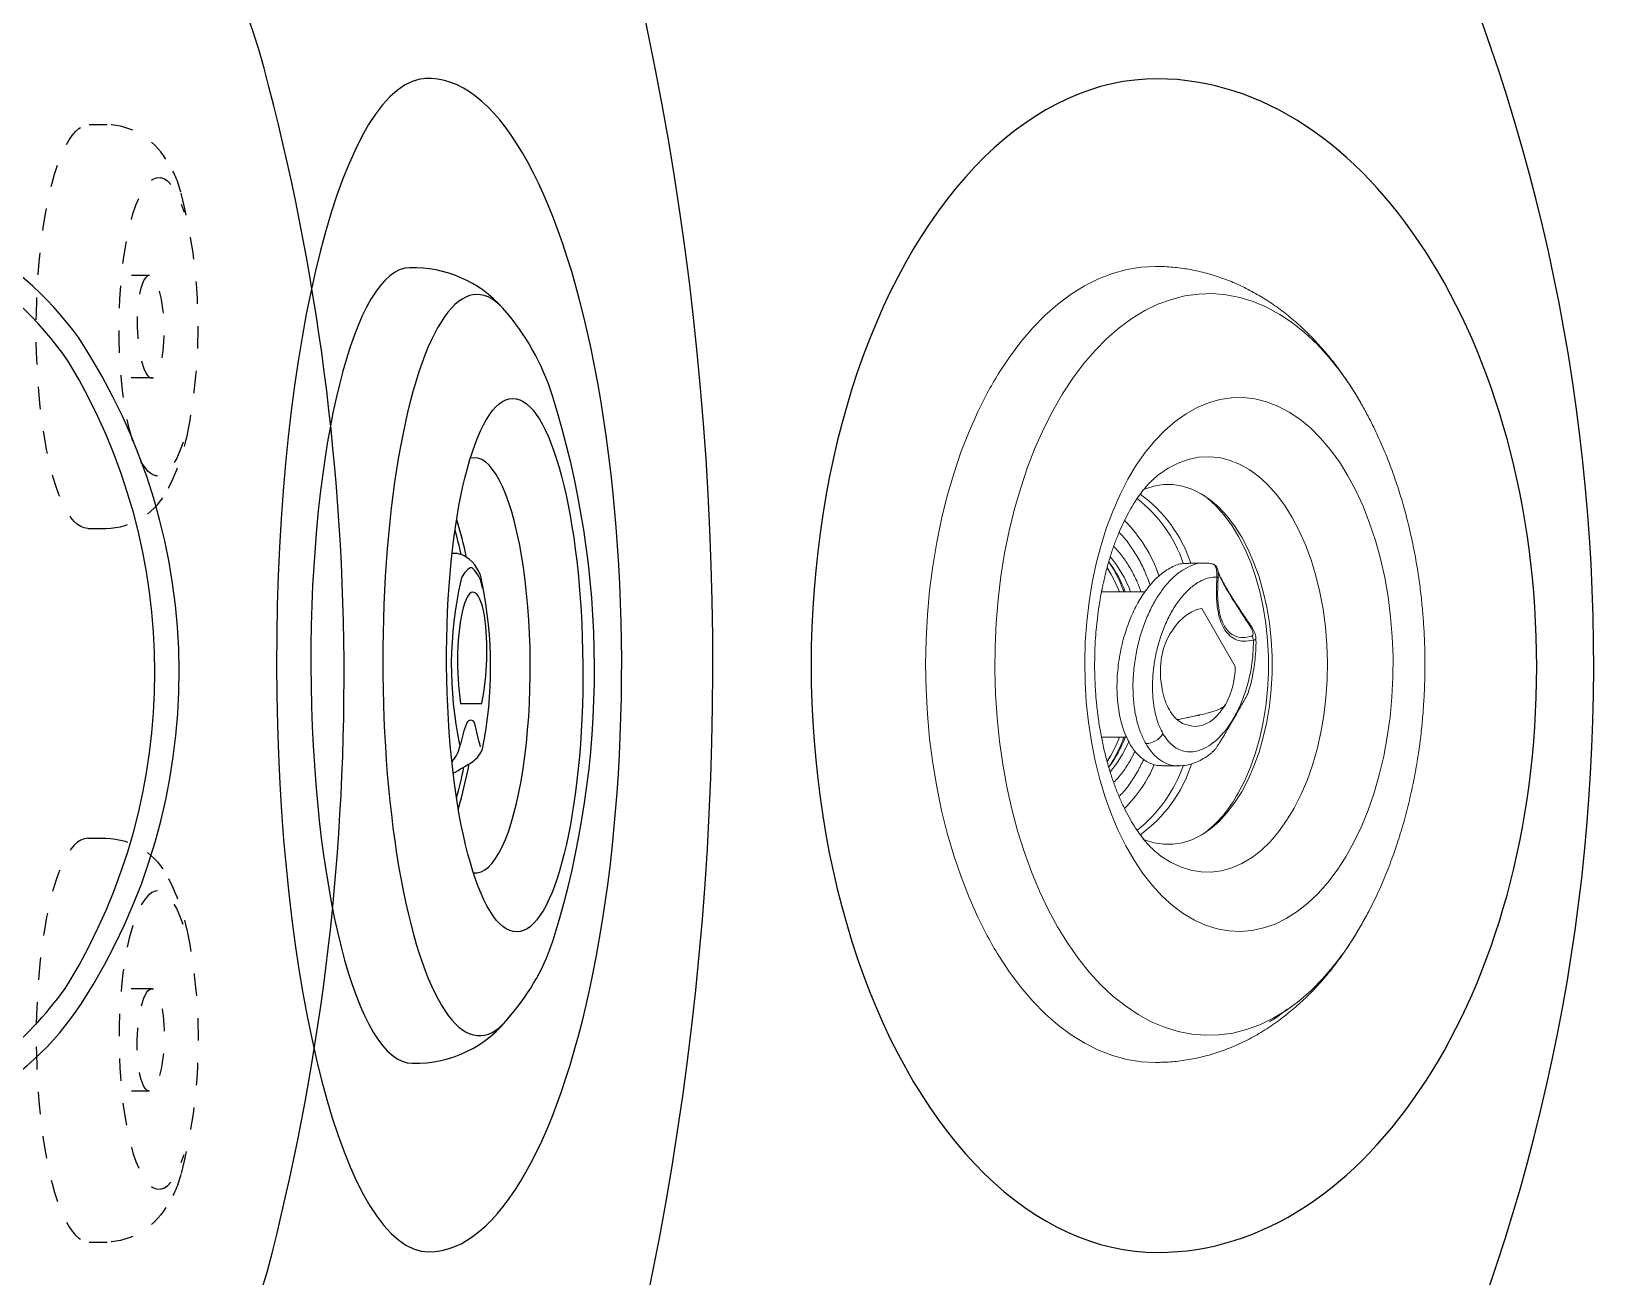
# Model space of a CAD drawing. Header units: inches. Extents: x 0 to 89, y -22 to 129.
# Drawn here: x 8.39 to 15.37, y 16.32 to 21.88 of the extents above; entities that cross this region are included whole.
import ezdxf

# ---------------------------------------------------------------- set-up
doc = ezdxf.new("R2010")
doc.units = ezdxf.units.IN
doc.header["$MEASUREMENT"] = 0
doc.linetypes.add('HIDDEN', pattern=[0.1875, 0.0625, -0.0625, 0.0625])
doc.layers.add('1', color=4, linetype='Continuous')

# ---------------------------------------------------------------- blocks, each defined once
blk = doc.blocks.new('HIDMIN')
at = {"layer": '1', "color": 3, "linetype": 'HIDDEN', "ltscale": 0.5}
for p, q in [((0.236356685516391, 0.9010129556122166), (0.3163020652977622, 0.9007525774996168)), ((0.5058026160121543, 0.2273658355886639), (0.4253463749518502, 0.2276297921431407)), ((0.5171570719015506, -0.230719735823719), (0.4238435667347318, -0.23041359784132)), ((0.2304396751934306, -0.9025429581249043), (0.3103850549748017, -0.902803336237497))]:
    blk.add_line(p, q, dxfattribs=at)
for centre, radius, start, end in [((0.3096049180361007, 0.5890097520907176), 0.3114639775610698, 30.27087461294235, 88.76285393969697), ((0.2013169089681313, 0.4835603644320798), 0.4595934255637201, 14.60383785448276, 34.8240888564348), ((-1.668702907865274, -0.003677073623244098), 2.39204638395426, 348.1275426584984, 14.60383785448572), ((-0.1768695107352372, -0.3173067687629541), 0.867602068649197, 332.1339116837107, 348.1275426584984), ((0.3075017148589936, -0.5902531910280686), 0.3121760650329553, 270.5202515535206, 334.8692595429664)]:
    blk.add_arc(centre, radius, start, end, dxfattribs=at)
at = {"layer": '1', "color": 3, "linetype": 'HIDDEN', "ltscale": 0.5, "extrusion": (0, 0, -1)}
for centre, major_axis, ratio, start_param, end_param in [((0.2333981803549108, -0.0007650012563473751), (0.002958505489128493, 0.9017779568674892), 0.2588200079833026, 3.141586493185122, 6.283185305775769), ((0.5457577790245125, -0.00178977400734226), (0.002187163073893778, 0.6666662241523227), 0.2637641956731417, 8.735609790928956, 13.26143311362753), ((0.5114798439568489, -0.001676950117527554), (-0.005677227944686557, 0.2290427857061918), 0.2624851506142757, 3.141592653589542, 9.424777960769127)]:
    blk.add_ellipse(centre, major_axis=major_axis, ratio=ratio, start_param=start_param, end_param=end_param, dxfattribs=at)
blk = doc.blocks.new('M-JET')
at = {"layer": '1', "color": 3}
blk.add_line((0.668325927030196, -0.1699498365567251), (0.7626681535243165, -0.1699498365566683), dxfattribs=at)
at = {"layer": '1'}
for centre, radius, start, end in [((0.4606413107800336, 1.241504694744094), 0.5350833296088757, 41.31427020583877, 91.37735357126908), ((0.05017635314032987, 0.8807212454143496), 1.081568625623702, 17.2791514325658, 41.31427020583877), ((-2.799553300596699, -0.005733286730844611), 4.065988290642156, 342.7208485674342, 17.2791514325658), ((0.163397270532414, -0.9274070177303315), 0.9629964193397427, 318.6467196641093, 342.7208485674373), ((0.4616114841076637, -1.24654576890498), 0.529996226123443, 268.5324978352554, 323.2495683956618)]:
    blk.add_arc(centre, radius, start, end, dxfattribs=at)
at = {"layer": '1', "color": 3}
for centre, radius, start, end in [((-1.552478291752323, -0.0004851916829125003), 2.300539495803602, 12.11154513120438, 16.4280170190976), ((-1.573447971192763, -0.0004851916829125003), 2.300539495803602, 12.43253099841732, 15.27026772647051), ((0.6416374491014949, 0.4081147637620006), 0.09223116684332205, 55.77666249890256, 95.75668968882906), ((0.7606191746555169, 0.3566944521147093), 0.09250898004031326, 123.222310274932, 167.0391293120756), ((0.6102738783359314, 0.352617055780172), 0.1558485063685145, 5.324063276921073, 57.71816651785442), ((0.7164428352609775, 0.424145636473952), 0.01187889115431023, 56.77768972505176, 123.222310274913), ((0.6210002636789795, 0.3277518089648197), 0.1473101878633822, 6.646560226044689, 46.2047719152308), ((2.328586929481617, -0.004171709372144505), 1.701467421604477, 167.0391293120788, 191.8275269342772), ((-1.051081568360416, -0.003038109620547402), 1.853853554344349, 348.4836872359049, 11.51631276408866), ((-0.445179285214806, 0.06910086681693883), 1.231276034872796, 348.8049997518871, 7.14982592354835), ((1.155476880374238, -0.4459771968572568), 0.4973533153183822, 157.6380415717971, 169.0420292048383), ((0.7127994772204147, -0.2638624914541765), 0.01867905322874366, 13.78940941273339, 157.6380415717899), ((-6.160343083201894, -1.950721203623573), 7.095795766319625, 12.92286605516942, 13.78940941273339), ((0.498796769256046, -0.3188313497111039), 0.1715224839035704, 319.9043378714484, 349.0420292048416), ((0.6589078401281085, -0.334578761205421), 0.1133106651707693, 303.501870052191, 340.0963048058276), ((0.1375016161018721, 0.4531242514560745), 1.05794841934391, 297.9844813647137, 303.5018700521883), ((-1.573447971192763, -0.0004851916829125003), 2.300539495803602, 345.0347705873045, 348.6312219911843), ((-1.552478291752323, -0.0004851916829125003), 2.300539495803602, 343.7971742042809, 349.0062916965898)]:
    blk.add_arc(centre, radius, start, end, dxfattribs=at)
at = {"layer": '1'}
blk.add_ellipse((0.4479089009738004, 3.262979129203813e-05), major_axis=(0.0001294093216870351, -1.776400792199752), ratio=0.2521440560827259, start_param=3.141592653589793, end_param=6.282607469508048, dxfattribs=at)
at = {"layer": '1', "color": 3}
for centre, major_axis, ratio, start_param, end_param in [((0.7472735866924722, 0.001352268492212261), (-0.0003485044133302035, 1.655086482950343), 0.2575165989649531, 6.007199458804998, 9.756158088143565), ((0.7314773524744851, 4.980743341320704e-05), (0.0003860828975916774, 0.927458190431082), 0.2676186437424365, 3.108708292000126, 6.351347307790136), ((0.7246195881530184, 0.01392090259827228), (0, 0.3131717088179471), 0.2220556683473391, 5.440613275855194, 8.481483499261588)]:
    blk.add_ellipse(centre, major_axis=major_axis, ratio=ratio, start_param=start_param, end_param=end_param, dxfattribs=at)
blk.add_ellipse((0.9102649291999114, 0.0003626259792213204), major_axis=(-0.004993503256741862, 1.191305084608643), ratio=0.2553265635919512, dxfattribs=at)
blk = doc.blocks.new('HHPILLOW')
at = {"layer": '1', "color": 4, "linetype": 'Continuous'}
for p, q in [((-2.493662856348354, 4.753440000292542), (-2.105674256348355, 4.600845000292548)), ((-2.493535056348177, -4.721047999707391), (-2.104629956348356, -4.568089999707457))]:
    blk.add_line(p, q, dxfattribs=at)
for centre, radius, start, end in [((-3.119004480416805, 3.459933230967845), 1.436736548251412, 64.19870674311935, 144.2451829579542), ((-3.046013074246378, 1.97333275746886), 2.790709171274251, 17.21278817419931, 70.30863569432098), ((-2.775510644526026, 3.212609205210594), 1.860006189274408, 144.2451829579545, 185.5942556030285), ((-10.99441199381275, 2.407570811759829), 6.398227653638791, 0.8252452733079668, 5.594255603028535), ((-10.49181935035516, 0), 10.49181935035516, 345.3047972418675, 15.47362786403677), ((-4.010785977012585, 2.50816465960218), 0.5861228147119968, 180.8252452733078, 266.9136513492448), ((-7.360403336172316, -1.092366797708202), 4.530513219578506, 44.7353245835756, 52.33768680706847), ((-3.671249686693427, 1.427680425685203), 1.017060497694795, 75.13863876116727, 94.72266359589366), ((-4.229530244427762, -3.122801297396499), 5.59356530952322, 69.8471983880498, 81.54951745679234), ((-4.762941381420456, 1.481207604623073), 0.8739993319092445, 13.58559010926897, 44.7353245835756), ((-3.656439884655223, -1.561218937882739), 3.930143527169514, 60.85987769514308, 69.8471983880498), ((-2.481550809332161, 0.5461660116369345), 1.517378378056258, 34.44500970583191, 60.85987769514308), ((-9.079296851456325, 0.002766516183061896), 5.43337025035915, 342.019837563144, 18.05253914430314), ((-3.534976419895143, 0.01605033516303678), 2.690629813737361, 328.9514312109356, 31.06438648313755), ((-2.51206816861577, -0.492755693265071), 1.554554322597792, 293.0023584904462, 325.5708079882411), ((-5.476981758617837, -1.002620195299642), 1.70341256026332, 301.6980798579719, 336.9533845754468), ((-4.003316947791051, -2.480668104789078), 0.591956896565789, 93.7208307348171, 179.9264290603185), ((-4.133094337513969, 2.742415530218985), 5.170965863734945, 278.0715625138498, 295.5287253823751), ((-3.709021773285203, -1.149635383012711), 1.264283361323205, 267.6769354812565, 283.8190420852181), ((-80.29190557129641, 1.855028273967328), 75.82065550482886, 356.3386680349637, 356.7224094113108), ((-3.152735730338682, -1.832809565125114), 2.929212312086789, 290.9658518163026, 343.5656369317051), ((-2.737128605431531, -3.16569070989361), 1.897329023735506, 174.5894660761836, 226.1126998811895), ((-3.118934661575695, -3.349291592975266), 1.507594211195228, 231.7422641605146, 294.508790775817)]:
    blk.add_arc(centre, radius, start, end, dxfattribs=at)
at = {"layer": '1', "color": 3, "linetype": 'Continuous'}
for centre, radius, start, end in [((-8.343842003758988, 0.08990888871185021), 5.811248817310541, 24.91736302086631, 44.94840016262117), ((-3.452289777500983, 1.376618691446335), 1.111896364388132, 86.48936324076274, 105.9330261561958), ((-3.922225932262705, -2.198487745685124), 4.715708637488957, 69.3637612481715, 83.44877837011721), ((-8.62058809854521, 0.01949486940539913), 5.43499356366448, 333.4140667197293, 26.46126074836484), ((-3.754596085311849, -1.817334919903196), 4.299992489900039, 61.69831124189577, 69.6641410816807), ((-2.408811534261371, 0.6285570708679913), 1.508630504570383, 35.76937891369361, 62.6585324046079), ((-3.453319780722353, 0.01518371013122177), 2.716996479879117, 327.0779087548007, 33.38863537225082), ((-2.257117530451403, -0.7593286333198783), 1.291945886492554, 297.8632999343325, 327.0779087548007), ((-3.751636236140003, 1.839408260139109), 4.289209647383383, 289.7146680394328, 299.2887159989647), ((-3.770839475062939, 1.593224760737822), 4.065192295565401, 275.4073437173614, 291.1400841040647), ((-3.474919522467284, -1.533004503037127), 0.9249887945121534, 252.0318145650573, 275.4073437173614), ((-8.354160519047062, -0.05085203773216307), 5.823696528221809, 315.0702392536522, 335.0709258513776)]:
    blk.add_arc(centre, radius, start, end, dxfattribs=at)
blk = doc.blocks.new('RJET')
at = {"layer": '1', "color": 3, "linetype": 'Continuous', "lineweight": 15}
for p, q in [((0.4058110412017015, -0.8275031350674169), (0.4327694517848499, -0.8108245094567508)), ((0.4257878898902163, -0.8390367740352929), (0.4587902071755252, -0.8183711772889382)), ((-0.8480172011208822, -1.041929860827167), (-0.8465132956379193, -1.039978170059044)), ((-0.008806484050353447, -1.382822189656224), (0.2504090998508843, -1.233147785857938))]:
    blk.add_line(p, q, dxfattribs=at)
at = {"layer": '1', "linetype": 'Continuous', "lineweight": 15, "flags": 128}
for points in [[(1.212071014886931, -0.2753299319273026), (1.128438180214062, -0.2330919772819584), (1.040398457308925, -0.1939533586063362), (0.948295849466632, -0.1580670047528372), (0.8524902351550452, -0.125573136789555), (0.7533559618383947, -0.0965987201052485), (0.6512803832651173, -0.0712569683095694), (0.5466623459356867, -0.04964690086583801), (0.4399106306639453, -0.03185295618632722), (0.3314423553212578, -0.01794466170018438), (0.2216813450050665, -0.007976362184749064), (0.1110564759995896, -0.001987007420467535), (0, 0), (-0.1110541448527158, -0.002023103885832711), (-0.2216720295261894, -0.008048414073414278), (-0.3314214296156024, -0.01805238747920157), (-0.4398735142021621, -0.0319959349317287), (-0.5466045214515134, -0.04982457390761397), (-0.6511974144061128, -0.07146864141427045), (-0.7532435105004538, -0.09684356618895151), (-0.8523440784327931, -0.1258501991493404), (-0.9481118961538186, -0.1583752008050681), (-1.040172763884556, -0.1942914841166612), (-1.128166966250831, -0.2334587110707105), (-1.211750677822863, -0.2757238410318905)], [(-1.300109357100098, -0.3267720063819013), (-1.373259164715051, -0.3750577862465718), (-1.441040814268035, -0.4258881911830912), (-1.503189458009246, -0.4790646081679597), (-1.559462258407621, -0.5343792574485633), (-1.609639337005547, -0.5916160044150445), (-1.653524633564984, -0.650551204117221), (-1.690946672146424, -0.7109545751277864), (-1.721759231128431, -0.7725900993356873), (-1.74584191454889, -0.8352169441558459), (-1.763100622536427, -0.8985904035501733), (-1.773467918992793, -0.9624628541838263), (-1.776903380637464, -1.026108126180262)], [(1.778096587377377, -1.026483190214577), (1.778096501942969, -1.026006786538403), (1.774586557057376, -0.9618860629053927), (1.764144986656646, -0.8980170110437911), (1.746812589763096, -0.8346491906247735), (1.722657090370518, -0.7720302028255901), (1.691772872821701, -0.7104047228613126), (1.654280613014436, -0.6500135439497825), (1.610326806876884, -0.5910926364445857), (1.560083197954413, -0.5338722258128712), (1.503746106344948, -0.4785758930605937), (1.441535661605002, -0.4254197011198499), (1.373694942623047, -0.3746113506124544), (1.300489027821698, -0.3263493682875946)]]:
    blk.add_lwpolyline(points, dxfattribs=at)
at = {"layer": '1', "color": 3, "linetype": 'Continuous', "lineweight": 15, "flags": 128}
for points in [[(1.171831190290817, -1.941600842465107), (1.244458586339704, -1.896885972400639), (1.311974640597043, -1.849576116077898), (1.374101915113755, -1.799865679844459), (1.430585115592578, -1.747958934545636), (1.481192140447178, -1.694069176131848), (1.525715034557237, -1.638417849179717), (1.563970843800689, -1.581233636928886), (1.59580236685153, -1.522751521573468), (1.621078801153715, -1.463211818669777), (1.639696280416928, -1.402859189628359), (1.651578301425417, -1.341941636347457), (1.656676038406147, -1.280709482120329), (1.654968543664438, -1.219414343002938), (1.646462833662468, -1.158308093869721), (1.631193860187068, -1.097641833405518), (1.609224366725414, -1.037664852287563), (1.580644630638631, -0.9786236087961697), (1.545572092192572, -0.9207607160652742), (1.504150871970836, -0.8643139451325794), (1.456551178652063, -0.8095152478877026), (1.402968609586196, -0.7565898039317887), (1.343623347043035, -0.7057550952666674), (1.278759253435766, -0.6572200126141752), (1.208642869238446, -0.6111839970397028), (1.133562317713597, -0.5678362204058942), (1.053826120952181, -0.5273548080251089), (0.9697619320899946, -0.4899061067039412), (0.8817151889108743, -0.4556440011888867), (0.7900476943684396, -0.424709281820725), (0.6951361298604297, -0.3972290659967967), (0.5973705073638484, -0.3733162758183681), (0.4971525667922378, -0.3530691740696312), (0.3948941251599933, -0.3365709604346563), (0.2910153843382375, -0.323889429612052), (0.185943204354885, -0.3150766927322479), (0.0801093493354017, -0.3101689632213436), (-0.02605128670859358, -0.3091864079926125), (-0.1321024669522899, -0.3121330645762725), (-0.2376084043481228, -0.3189968245283126), (-0.3421355523684042, -0.3297494831868732), (-0.4452543865408813, -0.3443468555710467), (-0.5465411694569866, -0.3627289579466293), (-0.6455796919998704, -0.3848202543119896), (-0.7419629836366539, -0.4105299667917706), (-0.8352949847478328, -0.4397524486626878), (-0.9251921741212072, -0.4723676184785432), (-1.011285144922709, -0.5082414535106068), (-1.093220122668527, -0.54722654047589), (-1.170660418960068, -0.5891626812896504), (-1.243287815008927, -0.6338775513541322), (-1.310803869266266, -0.6811874076768873), (-1.372931143783006, -0.7308978439102987), (-1.429414344261858, -0.7828045892091353), (-1.4800213691164, -0.8366943476229238), (-1.52454426322646, -0.89234567457504), (-1.562800072469912, -0.9495298868258715), (-1.594631595520752, -1.00801200218126), (-1.619908029822966, -1.067551705084981), (-1.638525509086151, -1.127904334126384), (-1.650407530094611, -1.188821887407286), (-1.65550526707537, -1.250054041634399), (-1.653797772333689, -1.311349180751819), (-1.64529206233172, -1.372455429885051), (-1.630023088856291, -1.433121690349211), (-1.608053595394637, -1.493098671467223), (-1.579473859307882, -1.552139914958587), (-1.544401320861823, -1.610002807689483), (-1.502980100640087, -1.666449578622206), (-1.455380407321286, -1.721248275867126), (-1.401797838255419, -1.774173719822954), (-1.34245257571223, -1.82500842848809), (-1.277588482105017, -1.873543511140582), (-1.207472097907669, -1.919579526715054), (-1.171374031605865, -1.941115229720722)], [(0.8436677226056588, -1.885977535327271), (0.7774983283081269, -1.921396338936319), (0.7068788110629782, -1.953824164311655), (0.6322136730697707, -1.983075267806143), (0.5539305894772895, -2.008982101747947), (0.4724779586991303, -2.031396274138302), (0.3883223340280324, -2.05018939862768), (0.3019457512610586, -2.06525382990074), (0.2138429676421367, -2.076503280259487), (0.1245186279372774, -2.083873313871038), (0.03448437387515924, -2.08732171585018), (-0.05574408649039242, -2.086828734062721), (-0.1456499327094321, -2.082397192263699), (-0.2347181922366417, -2.074052473923203), (-0.3224386901473224, -2.061842376832217), (-0.4083089713734864, -2.045836839321126), (-0.4918371787204876, -2.02612753965937), (-0.5725448701810194, -2.00282737093049), (-0.6499697594071279, -1.97606979439098), (-0.723668363644947, -1.946008075016067), (-0.7932185439634623, -1.912814403611975), (-0.8582219232282, -1.876678910522571), (-0.9183061679694333, -1.837808576579761), (-0.973127121074441, -1.796426047536357), (-1.022370773088454, -1.752768358771135), (-1.065755060832089, -1.707085577571775), (-1.103031483034101, -1.659639370771913), (-1.133986523723792, -1.610701505947432), (-1.158442875231401, -1.560552294756292), (-1.176260453790178, -1.509478987338696), (-1.187337201923782, -1.457774126974357), (-1.191609673021901, -1.405733874421117), (-1.189053394757053, -1.353656311532859), (-1.179683009259662, -1.301839733873663), (-1.163552189249231, -1.250580942107973), (-1.140753330601996, -1.20017354195295), (-1.111417023115706, -1.15090626243196), (-1.075711302502867, -1.103061302060368), (-1.033840687897737, -1.056912712438404), (-0.9860450103889775, -1.012724828508283), (-0.9325980392889903, -0.9707507544675025), (-0.8738059140081305, -0.9312309140110244), (-0.8100053905158404, -0.8943916732061155), (-0.7415619124329567, -0.8604440438878953), (-0.6688675178037897, -0.8295824750029084), (-0.5923385935375336, -0.8019837388229121), (-0.5124134903820163, -0.7778059184094275), (-0.4295500120901465, -0.7571875021281755), (-0.3442227931615207, -0.7402465904005453), (-0.2569205801789849, -0.7270802192346935), (-0.1681434323125188, -0.7177638044123), (-0.0783998570254596, -0.7123507095138564), (0.01179610261004882, -0.7108719402565811), (0.1019278123053198, -0.7133359668970911), (0.1914790057894606, -0.7197286757137391), (0.2799367419358987, -0.7300134498493804), (0.3667943428426383, -0.7441313790492359), (0.4515542960374717, -0.7620015970933025), (0.5337311041842554, -0.7835217449908924), (0.6128540659678947, -0.8085685572837349), (0.6884699722285177, -0.8369985680992613), (0.7601457019028715, -0.8686489329101192), (0.8274707029021329, -0.9033383612928958), (0.8900593437176667, -0.9408681553432245), (0.9475531222828124, -0.9810233477995354), (0.9996227194405094, -1.023573933355806), (1.045969885253612, -1.068276186111348), (1.086329147353524, -1.114874055610557), (1.120469331541869, -1.163100633476859), (1.148194885935311, -1.212679682239553), (1.169347001069099, -1.26332721759718), (1.183804519543258, -1.314753135053849), (1.191484630001241, -1.366662871611425), (1.192343341465858, -1.418759092999835), (1.186375735315551, -1.470743396780762), (1.173615993457986, -1.522318021569802), (1.154137202539005, -1.573187552586717), (1.128050935308977, -1.623060613764608), (1.095506611544209, -1.671651536725449), (1.056690642184151, -1.718681997062916), (1.011825361586034, -1.763882608559257), (0.9611677540142409, -1.806994466205083), (0.9050079816573486, -1.847770629184069), (0.8436677226056588, -1.885977535327271)], [(-0.4002866820794111, -0.879716316650871), (-0.4425024910841557, -0.853293236327687), (-0.4795231567958922, -0.8243898430156946), (-0.4795533853147731, -0.8243633516009368)], [(-0.4334671518477933, -0.8114590267633162), (-0.4114901371137307, -0.824129792184209), (-0.3962743858080273, -0.8321761753367127)], [(0.3256041220939778, -0.8660545951709082), (0.3596313301028147, -0.8514250239195462), (0.4058110412017015, -0.8275031350674169)], [(0.3974858066232514, -0.8322134178496583), (0.401056028105728, -0.830375391002363), (0.4351797502143882, -0.811196300305113)], [(-0.3428726849947736, -0.9079737550558491), (-0.3533706715440701, -0.9033492975273418), (-0.4002866820794111, -0.879716316650871)], [(-0.7793555018695031, -0.9707316436588656), (-0.7820602443074733, -0.9771666462808071), (-0.795702080384217, -1.01931465204396), (-0.8025501997365154, -1.062009828347215), (-0.8025461766245314, -1.104887915000205), (-0.7956900453721119, -1.147583091285995), (-0.7820403000735894, -1.189731097014473), (-0.7617133955432109, -1.230972340261658), (-0.7348827537633156, -1.27095496528149), (-0.7017772843093155, -1.309337854414736), (-0.6626794313739879, -1.345793538384726), (-0.6179227640530769, -1.380010990149742), (-0.5678891304513058, -1.411698278476067), (-0.5130053998892947, -1.440585058592362), (-0.4537398210046888, -1.466424878675781), (-0.390598026820129, -1.488997282492335), (-0.3241187208603833, -1.508109690251388), (-0.2548690811240135, -1.523599041628827), (-0.1834399211204527, -1.535333186940107), (-0.1104406492576402, -1.543212014594701), (-0.03649406958433588, -1.547168305213148), (0.03776893175455598, -1.54716830511876), (0.1117147690159754, -1.543212014312388), (0.1847125623889951, -1.535333186472229), (0.2561395204388646, -1.523599040979406), (0.3253862535439396, -1.508109689425993), (0.3918619729930128, -1.488997281497944), (0.4549995313865054, -1.46642487752095), (0.5142602613378529, -1.440585057286853), (0.5691385711938892, -1.411698277031107), (0.6191662585643769, -1.380010988577567), (0.6639165048599409, -1.345793536698807), (0.7030075167578502, -1.309337852629469), (0.7361057835275346, -1.270954963412066), (0.7629289224270224, -1.230972338324108), (0.7832480878929005, -1.189731095025209), (0.7968899239696725, -1.147583089262056), (0.8037380433219425, -1.104887912958844), (0.803734020209987, -1.062009826305854), (0.796877888957539, -1.019314650020021), (0.7832281436590449, -0.9771666442915574), (0.7804935966302082, -0.9706657108949486)], [(0.6567999150787216, -1.637639219567717), (0.5979655132411494, -1.668805818759751), (0.534708320239389, -1.696936684071233), (0.4674966701986136, -1.721823544417589), (0.3968281746604987, -1.743282146191916), (0.3232260384412768, -1.761153617414323), (0.2472351860063213, -1.775305643964629), (0.1694182270402962, -1.785633449189618), (0.0903512910815607, -1.792060569632781), (0.01061976206091231, -1.794539421142929), (-0.06918605567645386, -1.793051651170828), (-0.1484753077775451, -1.787608274644867), (-0.2266609643606898, -1.778249592420266), (-0.3031641661793003, -1.765044892906019), (-0.3774185102932393, -1.748091939077284), (-0.4488742435179915, -1.727516244672984), (-0.5170023326049318, -1.703470144935665), (-0.5812983810183141, -1.676131668774758), (-0.6412863633110533, -1.645703220702956), (-0.6965221494500327, -1.612410082303683), (-0.7465967930000659, -1.576498744325505), (-0.7911395588198218, -1.538235081750486), (-0.8298206678553868, -1.497902385349107), (-0.8623537387088049, -1.455799264294242), (-0.8884979079056734, -1.412237435363721), (-0.9080596131643972, -1.367539415097923), (-0.9208940264633156, -1.322036132000534), (-0.9269061262966432, -1.276064476459283), (-0.9260514011807004, -1.229964806527818), (-0.9183361792011908, -1.184078428033359), (-0.9038175811622864, -1.138745067668154), (-0.8826030976844095, -1.094300357771573), (-0.8548497933807653, -1.051073351425842), (-0.8480172011208822, -1.041929860827167)], [(0.8480985497120912, -1.040566190755143), (0.8774090522244649, -1.083366770219527), (0.9002831682508372, -1.127537591914418), (0.9164962389669995, -1.172680040307228), (0.9259282284697861, -1.218459896504015), (0.9285093056087987, -1.264538222466541), (0.9242203609920239, -1.310573870390627), (0.9130931484647533, -1.356226008445617), (0.8952100500156064, -1.401156644173597), (0.8707034658486634, -1.445033126867457), (0.8397548341390006, -1.48753061040037), (0.8025932877278592, -1.528334458272838), (0.7594939577030857, -1.567142573071223), (0.7107759364251933, -1.60366763309132), (0.6567999150787216, -1.637639219567717)], [(0.757146191481695, -1.240584685911784), (0.7441100046602287, -1.257682986447804), (0.7096595472671652, -1.295894263214763), (0.6693335584982094, -1.332138245755075), (0.6234661921965312, -1.366114605014928), (0.5724375198045379, -1.39754180218101), (0.5166703809725561, -1.426159421600033), (0.4566268797760813, -1.451730328664723), (0.392804555575907, -1.474042634785974), (0.3257322602503621, -1.492911453168233), (0.2559657759620677, -1.508180430839928), (0.1840832097718987, -1.519723044243335), (0.1106802032617509, -1.527443647648539), (0.0363649968609252, -1.531278265704259), (-0.03824661022576947, -1.531195123557652), (-0.1125363627240574, -1.527194910150627), (-0.1858886723481419, -1.519310772511403), (-0.2576957187591518, -1.507608041087423), (-0.3273624861558062, -1.492183688396835), (-0.394311693762802, -1.473165525483807), (-0.4579885793611993, -1.450711142835729), (-0.5178654962226403, -1.425006604538964), (-0.5734462853565674, -1.396264906493087)]]:
    blk.add_lwpolyline(points, dxfattribs=at)
at = {"layer": '1', "linetype": 'Continuous', "lineweight": 15}
for centre, radius, start, end in [((-0.4185722405959211, -1.750620819657712), 1.674650151775392, 118.2707263158865, 121.7625898356431), ((0.418785879096788, -1.752238826296022), 1.676472841692035, 58.26929776694326, 61.7586294505621)]:
    blk.add_arc(centre, radius, start, end, dxfattribs=at)
at = {"layer": '1', "color": 3, "linetype": 'Continuous', "lineweight": 15}
for centre, radius, start, end in [((-0.119700866129989, -0.3623731610256726), 0.5677320225184577, 233.4395344436958, 248.8659745745996), ((-0.1107806254037484, -0.2973730879692198), 0.6258259292170473, 236.3167745787261, 250.0417815822559), ((-0.1115119443846879, -0.3214844766310847), 0.584673385594374, 236.822035763045, 248.6473363091553), ((0.1354965213371031, -0.4146975150336232), 0.5357899905188797, 290.7819864152258, 310.1357153815183), ((0.1282164030722583, -0.3755977893618763), 0.5527936500668047, 290.9204160992488, 306.8077669479403), ((-0.2109539745857489, -0.4650636898416565), 0.6041495283121018, 224.4399299344738, 247.023077953707), ((0.09255367941042891, -0.2537055755956317), 0.6735411278466189, 290.2432406986263, 299.6532407096921), ((0.1848575375682628, -0.4284642639350977), 0.6493585679616092, 289.0209256071249, 314.9139362024047), ((-0.2523166304506503, -0.590784133891276), 0.626848119358483, 215.8859342796395, 252.0988823587097), ((-0.2403111631273589, -0.5501929622646742), 0.6363419071266165, 218.2891219002362, 250.6263282329235), ((0.2561067923000735, -0.5707393721488074), 0.6122259221151929, 288.6542351179456, 322.399167581928), ((0.2515936275572415, -0.5871939923290199), 0.6305265783819565, 288.6633448828031, 323.9891890163788), ((-0.2570321271810201, -0.979047828651062), 0.09605053046782791, 182.6055408182042, 237.3943429295755), ((-0.313609927804066, -0.9069310813800371), 0.5540419885766138, 217.0196612540802, 242.0316891119022), ((0.162256108840495, -1.239218081020994), 0.08836174685603317, 3.939220993063686, 22.60009382699135), ((-0.008024575810338774, -1.026519069087769), 0.3563039785182009, 241.8393717811113, 269.8742644461562)]:
    blk.add_arc(centre, radius, start, end, dxfattribs=at)
blk.add_ellipse((0.2816222563962754, -0.6640498057021205), major_axis=(0.1661232146624227, 0.1015090778426071), ratio=0.6641171479281409, start_param=4.574762088510643, end_param=4.607117566432582, dxfattribs=at)
for points, knots in [([(-0.8472702859904473, -1.041081272337209), (-0.8423837001173808, -1.034945809431676), (-0.83231362936354, -1.02230210538724), (-0.8115056550039128, -1.000980506959124), (-0.7860712245032175, -0.9783517714080858), (-0.7559838540722978, -0.9551229049197048), (-0.721391156820772, -0.9317694566967418), (-0.6823553301425989, -0.908667905348409), (-0.6390445661975264, -0.8861906881157324), (-0.5916873297281597, -0.8646828495145655), (-0.5405826153962892, -0.8444641338852819), (-0.4860977606229824, -0.8258245431357807), (-0.4286811367662722, -0.8090238310349349), (-0.3688980146103233, -0.7942921642994207), (-0.307537543607765, -0.7818357185875584), (-0.2459828598392448, -0.7718563365915827), (-0.1871171451883811, -0.7645590855021851), (-0.135243300112478, -0.7598794845195727), (-0.08780227656748707, -0.7569215466521371), (-0.04388319150228881, -0.755210933666774), (-0.01370994125045399, -0.7550008254984277), (0.0006093369575239649, -0.7549011147516183)], [0, 0, 0, 0, 0.05269974409619781, 0.1086014173377949, 0.1642233229425421, 0.2198112207663931, 0.275533130169027, 0.3315255078411632, 0.3878526407496108, 0.4445285574205661, 0.5015264190062739, 0.558781144336652, 0.6161828451010456, 0.6735530553530792, 0.7305791986917124, 0.786621556140637, 0.8400034729700108, 0.886599278256181, 0.9222715389791205, 0.9631125102948205, 0.9999999999999999, 0.9999999999999999, 0.9999999999999999, 0.9999999999999999]), ([(0.0006093369575239649, -0.7549011147516183), (0.02561182320343391, -0.7551893894429895), (0.0608366701405032, -0.7555955263279657), (0.1127128844152878, -0.7583021583342315), (0.1569272159408399, -0.7615558280488699), (0.2090388958758354, -0.7669708720520134), (0.2628618832482346, -0.7742734501391055), (0.317966240585065, -0.783656174561699), (0.3731721962914207, -0.7950954225440512), (0.4276524902166443, -0.8085345624186004), (0.4807022257284643, -0.823860880639927), (0.5317263224267208, -0.84091782588618), (0.5802168995809893, -0.8595089124285096), (0.625741756534012, -0.8794015773427759), (0.6679390736973119, -0.9003307122957835), (0.7065136248378394, -0.9220011363325682), (0.7412442605724721, -0.9440947311397281), (0.7719607288397583, -0.966262675604824), (0.7986414796239387, -0.988177070482493), (0.8210507706705812, -1.009354609494423), (0.8374284738538051, -1.026958494807985), (0.8447663772022054, -1.036594341306369), (0.8474992610202605, -1.040183057008747)], [0, 0, 0, 0, 0.06454125978325126, 0.09092919698587215, 0.1346143968450964, 0.179857502363646, 0.2282146534779001, 0.278433565732238, 0.3299777999231218, 0.3824116372447003, 0.435416035732009, 0.4887494614381967, 0.5422288003249309, 0.5957178596967756, 0.6491218329420427, 0.7023863553315086, 0.7555006090485527, 0.808504551816219, 0.8615010214334912, 0.9146709200252251, 0.9682205596339982, 1, 1, 1, 1]), ([(-0.5885682620780699, -0.863915698193324), (-0.5872228737927969, -0.8654529255147594), (-0.5730081723961291, -0.8816945024566962), (-0.5378010215831353, -0.9095434518915795), (-0.4997979441980078, -0.9334254622249887), (-0.4810844555645986, -0.9451854500909178)], [0, 0, 0, 0, 0.05038971332391032, 0.5323925711124754, 1, 1, 1, 1]), ([(-0.5255827913799465, -0.8397952907437372), (-0.5237039937954933, -0.8419554164534304), (-0.510432429149489, -0.8572142438207493), (-0.4783748702199091, -0.8827654606650697), (-0.4445341676890564, -0.9040015164760291), (-0.4278700338442434, -0.9144587602654184)], [0, 0, 0, 0, 0.07723906629265591, 0.5456060141773725, 1, 1, 1, 1]), ([(0.4509757914033514, -1.173523637382999), (0.4513488220848103, -1.163987689404081), (0.4524412152760817, -1.136062360033321), (0.4327917810688291, -1.090314905441289), (0.3964600103516602, -1.038940064053236), (0.3457383365085036, -0.9925144498736529), (0.2850005696831204, -0.9518932296431046), (0.2146300799847154, -0.9167956008496674), (0.134218748597533, -0.8876346238197357), (0.04525740421368596, -0.8661951385757618), (-0.032959483206497, -0.856426532751982), (-0.09514798263739976, -0.8542276762197076), (-0.140024049601891, -0.8553873608717879), (-0.1831367031761886, -0.8592326603824461), (-0.2235091719106208, -0.8655936416767815), (-0.2610815205339065, -0.874376589811348), (-0.3061233596316697, -0.8882591670792976), (-0.3345158907781922, -0.9026281760723975), (-0.3529801536970183, -0.911972646227639)], [0, 0, 0, 0, 0.04349557943270811, 0.1273736375783446, 0.2126565998633188, 0.296665398101624, 0.3769180045973558, 0.4571706110930719, 0.541179409331407, 0.6264623716163817, 0.7103404297620327, 0.7509376405209353, 0.7906387663237053, 0.8286530766532634, 0.8658488117319671, 0.9007999996947622, 0.9354881437751286, 1, 1, 1, 1]), ([(0.3255996298012178, -0.9618000984561661), (0.3419414431029679, -0.9556511649387431), (0.3789298741820062, -0.9417335292749414), (0.4302292789315629, -0.9150249957660321), (0.4793190521308475, -0.8826088293981087), (0.5117280362511281, -0.8571984022364347), (0.5250144432397974, -0.8419008035349123), (0.5269195125927126, -0.8397073597781315)], [0, 0, 0, 0, 0.1981384250866441, 0.4484710077835445, 0.6987405454649906, 0.9568039610257496, 1, 1, 1, 1]), ([(0.3542688215805754, -1.003031493221897), (0.3766421732580341, -0.9946544812897002), (0.4222570272804376, -0.9775754051664478), (0.4836463903805281, -0.945850489987194), (0.5387044978477888, -0.9093454049700824), (0.5742323809642187, -0.8817463381485311), (0.5883943481023834, -0.8655577680840736), (0.5896892205284132, -0.8640775970888228)], [0, 0, 0, 0, 0.2349200857888402, 0.478955749441567, 0.7230460956764467, 0.9746772485420333, 1, 1, 1, 1]), ([(-0.3529801536970183, -0.911972646227639), (-0.3612958034259748, -0.9171099627876629), (-0.3780318607418849, -0.927449314155325), (-0.3995326562385344, -0.9453605536869816), (-0.4181418410295521, -0.9649953660551773), (-0.4333317747102683, -0.9867318936688179), (-0.4440905459551345, -1.010034976389818), (-0.4516533172640607, -1.034269993265042), (-0.4504043041966668, -1.050649418359569), (-0.4497910124776183, -1.058692061015165)], [0, 0, 0, 0, 0.1304298267682323, 0.2625027661868034, 0.4033500829402989, 0.5454088421385267, 0.6964399503883728, 0.850945622971794, 0.9999999999999999, 0.9999999999999999, 0.9999999999999999, 0.9999999999999999]), ([(-0.3529835056685613, -0.9834141617971284), (-0.3380343394982219, -0.975679905567489), (-0.3071625490196652, -0.9597077546723511), (-0.250107848285495, -0.9421482508349186), (-0.1849050402141472, -0.9300581881715573), (-0.1127856223249921, -0.9250011563463829), (-0.03679650972884474, -0.9274013552675342), (0.03993943098552677, -0.9372507358419568), (0.114225292522832, -0.9538890296532827), (0.1832956693166352, -0.9761887482286795), (0.2451785319264559, -1.002769533300253), (0.3001519996960837, -1.033012550758201), (0.3488127454269545, -1.067065575017239), (0.3906439591415847, -1.105358538999823), (0.4239864136155802, -1.147209339803027), (0.4449453161661268, -1.191135742911939), (0.4545793103841618, -1.223509293758056), (0.4527287566386917, -1.240616625771807), (0.4524859898833711, -1.24286086833753)], [0, 0, 0, 0, 0.05298309783857613, 0.1094163431414684, 0.1695660299998452, 0.2334288626395246, 0.3005723775654687, 0.3700811080464317, 0.4406436367287185, 0.5107499887125969, 0.5789256553712625, 0.6442707390198865, 0.7112947193339807, 0.7807884931854991, 0.8513515455074118, 0.9214607718314849, 0.9896967523170129, 1, 1, 1, 1]), ([(-0.4508193214601306, -1.130124268223184), (-0.4511979372213943, -1.125449678105014), (-0.4526630779261893, -1.107360277291235), (-0.4433050318504854, -1.076729552444959), (-0.4227709251006786, -1.040612664183641), (-0.3927474955305854, -1.008964401958877), (-0.3659656415213988, -0.9917557967790174), (-0.3529835056685613, -0.9834141617971284)], [0, 0, 0, 0, 0.0868583709789157, 0.3361184289845215, 0.5711797873926621, 0.7921352922548479, 1, 1, 1, 1]), ([(-0.3087893360278713, -1.059960718450014), (-0.2981402671792637, -1.054377581781353), (-0.2767181519316182, -1.043146308994949), (-0.237837614742574, -1.030116579332883), (-0.1943043200050738, -1.020245110156608), (-0.144576433601344, -1.014161968361066), (-0.09033165999017001, -1.012444191496684), (-0.03103559603954409, -1.015843915692727), (0.03144071845241569, -1.024802851708401), (0.09610122245032926, -1.040040777900145), (0.1599569762587407, -1.061549161128227), (0.2201109150233833, -1.088876138874923), (0.2737164942058712, -1.121008714373588), (0.3184038382457288, -1.156484833839869), (0.3527740249531064, -1.193627506528173), (0.3758073747177093, -1.230521980145625), (0.3893980945200894, -1.266339916956923), (0.3903076959888949, -1.289659395416834), (0.3907538005202582, -1.301096189844571)], [0, 0, 0, 0, 0.04310625490830324, 0.08671435725181113, 0.1341321746458405, 0.1830959275793647, 0.2387449270190614, 0.2966556396759412, 0.3614455514793498, 0.4314338263773549, 0.5057219292157585, 0.5827813573704893, 0.6606118069292083, 0.7370766654110926, 0.8102886038771935, 0.878891124075034, 0.9406034178803842, 1, 1, 1, 1]), ([(0.1088848458252869, -1.463851016369659), (0.08908291252444656, -1.463594087936457), (0.04869656013013923, -1.463070078382145), (-0.01333693590001417, -1.455227035415319), (-0.07723971074327096, -1.441930008893124), (-0.1415689033628666, -1.422089089928164), (-0.2030135329216591, -1.396291136249104), (-0.2586693869415058, -1.365343408568123), (-0.3060038058053749, -1.330613781974193), (-0.3432615266916059, -1.293745677949133), (-0.3696589609810985, -1.256412062697791), (-0.3851793304244211, -1.220342935338977), (-0.39107339119019, -1.186106021045902), (-0.3881047527327155, -1.154789281643929), (-0.3775731876400812, -1.126072698076143), (-0.3604812198902607, -1.10093740857468), (-0.3379162234724902, -1.078481356735153), (-0.3184621037289901, -1.066111249712549), (-0.3087893360278713, -1.059960718450014)], [0, 0, 0, 0, 0.05937834133421149, 0.1211030550038831, 0.1897020062776018, 0.2629102536897004, 0.3393723930908865, 0.4172016142312876, 0.4942614691856203, 0.5685513406430178, 0.6385419746886483, 0.7033337460924193, 0.7612250074317745, 0.8168963441365431, 0.8658390560966348, 0.9132768047978191, 0.9568804277678866, 1, 1, 1, 1]), ([(-0.1252126635373543, -1.05898770302619), (-0.1410278103953146, -1.063459048689111), (-0.1730679299386111, -1.072517608236183), (-0.2129246759905925, -1.093637015897599), (-0.2447823180727369, -1.11888121117866), (-0.2567641103430844, -1.138282971704029), (-0.262678376802711, -1.147859767807944)], [0, 0, 0, 0, 0.2468022448637806, 0.5000000000000359, 0.7531977551362719, 0.9999999999999999, 0.9999999999999999, 0.9999999999999999, 0.9999999999999999]), ([(0.1373955811220071, -1.091472095625761), (0.1240007883012026, -1.084310539670639), (0.09683695631701994, -1.069787336115752), (0.04622549359760342, -1.055697969786706), (-0.008312825253142364, -1.047897885621836), (-0.04527717748820237, -1.049071268637221), (-0.0635047177053707, -1.049649877075069)], [0, 0, 0, 0, 0.2465556558548007, 0.4999999999999942, 0.7534443441451906, 1, 1, 1, 1]), ([(0.2438325207321839, -1.205260941412632), (0.2387893895752882, -1.194743843526894), (0.228704095890464, -1.173711667763328), (0.2045386083713936, -1.144027118173), (0.1747975547887961, -1.116078489744012), (0.1498652992521556, -1.099675801707932), (0.1373955811220071, -1.091472095625761)], [0, 0, 0, 0, 0.2500238025296138, 0.4999995832515819, 0.7499277892175618, 1, 1, 1, 1]), ([(-0.4521788100815911, -1.128586818263628), (-0.4514919446410772, -1.141666495666882), (-0.4502231572036806, -1.165827458491009), (-0.4404406601738344, -1.198617448980428), (-0.4277451641787309, -1.227512918191508), (-0.4133175600771892, -1.251590390026792), (-0.4000405661099364, -1.270083340057823), (-0.3918437011658682, -1.279602598650968), (-0.3887166927316343, -1.28323408484863)], [0, 0, 0, 0, 0.2376518965045353, 0.4389939032527532, 0.6046008886133014, 0.7873296945917168, 0.9188687573524067, 1, 1, 1, 1]), ([(-0.1761804749494331, -1.340646620717109), (-0.1789648389184606, -1.338686487062091), (-0.1847266394160556, -1.334630300732158), (-0.1956165140495898, -1.320220810274861), (-0.2042430789409195, -1.300582552935353), (-0.2117396008780474, -1.277451493799731), (-0.2181723444296892, -1.253496165036182), (-0.2227139158833893, -1.233856012939398), (-0.2254649077653994, -1.221345163949252), (-0.2259386133595456, -1.219167603996169), (-0.2259911428604937, -1.21892736362534), (-0.2259912729551843, -1.218926768643797), (-0.2259915006183633, -1.218925727436769), (-0.2259919559350863, -1.218923645061508), (-0.2259928665301061, -1.218919480465559), (-0.2259946875662422, -1.218911151892556), (-0.2259983290231844, -1.218894497221754), (-0.2260056094758056, -1.218861197781337), (-0.2260201605377574, -1.218794638506097), (-0.2260492233025104, -1.218661678384336), (-0.2261071915071966, -1.218396391909948), (-0.2262224995002953, -1.217868354452776), (-0.2264506089660472, -1.216822424953506), (-0.2268968570217567, -1.214771172801818), (-0.2277499158184071, -1.210831306699944), (-0.2293955887268453, -1.203165318552124), (-0.2317117093272429, -1.19223051860817), (-0.2345491588010304, -1.178774347705854), (-0.2383696241645907, -1.160479319928214), (-0.2423793199475881, -1.141804423375831), (-0.2448972542746901, -1.128450332594383), (-0.2457304826012319, -1.124031231351424)], [0, 0, 0, 0, 0.05061832127770028, 0.1047466035211904, 0.2338977871204566, 0.3182904295841161, 0.4177518099190324, 0.5552999041802359, 0.5810646646680272, 0.5842537464687606, 0.5842557234568442, 0.5842577004365636, 0.5842616543709132, 0.5842695621392515, 0.5842853772744819, 0.584317005939166, 0.5843802568454267, 0.5845067329655508, 0.584759582436493, 0.585264870303372, 0.5862738017550172, 0.5882850876742964, 0.5922813527530851, 0.600168665620337, 0.6155225058405865, 0.6445478125052942, 0.7016781457189185, 0.7597759076977076, 0.8209613043530948, 0.9407529770904165, 1, 1, 1, 1]), ([(0.4485082813243366, -1.2839679767348), (0.4497345791432394, -1.279009903272168), (0.453021099128847, -1.265722097264529), (0.4531138220720266, -1.252339294579002), (0.4531719473424118, -1.24395001142652)], [0, 0, 0, 0, 0.3731295790833307, 1, 1, 1, 1]), ([(-0.388837350663465, -1.283330905459138), (-0.388769417815638, -1.283427849495524), (-0.3882977598492801, -1.284100932230643), (-0.3865199487049438, -1.285905578260298), (-0.3834747938141163, -1.288665324598185), (-0.3796399381619722, -1.291790407221072), (-0.3732976170420841, -1.29661058994273), (-0.360080731533742, -1.305838066782187), (-0.3392947973041203, -1.319053275472257), (-0.3153006045565121, -1.333491624492495), (-0.2905289076730355, -1.348022836396495), (-0.2646832879194108, -1.363017491121013), (-0.2365494602051683, -1.379267028296027), (-0.2089075775884908, -1.395212132233922), (-0.1845755989943711, -1.40916127471084), (-0.1616669793372978, -1.422132318942033), (-0.1410672563160063, -1.433320506278093), (-0.125379233393403, -1.44125314547793), (-0.1204588536903088, -1.442543542485936), (-0.119092670114469, -1.442901831745104)], [0, 0, 0, 0, 0.002055086107160206, 0.01426846900118383, 0.0267028999057595, 0.03949929341549138, 0.05369859962775218, 0.08809585375286844, 0.1638567637478327, 0.2594770632964047, 0.3391185996572136, 0.4295917615615033, 0.5399555863219422, 0.6458445986456919, 0.7313008303526599, 0.8074064789206745, 0.9003976973153737, 0.9723446078859168, 1, 1, 1, 1]), ([(0.3907538005202582, -1.301096189844571), (0.3657486962272287, -1.299613043106973), (0.3187987278945741, -1.29682826398556), (0.2536120439337992, -1.301827486859821), (0.2010297922889208, -1.313553841396185), (0.1608786619244711, -1.330956827064895), (0.1306634548059833, -1.35408653500734), (0.1102325011341634, -1.384434404944571), (0.1014648942012855, -1.422151088454029), (0.106305794135352, -1.449356815462508), (0.1088848458252869, -1.463851016369659)], [0, 0, 0, 0, 0.15491352840821, 0.2908680230978559, 0.4020033206615103, 0.4996246849909899, 0.597130906866822, 0.7080924610980593, 0.8444825049580227, 1, 1, 1, 1]), ([(0.1277171679972753, -1.456971013461953), (0.1244665728352459, -1.44347831104065), (0.1184494291157421, -1.418502106503411), (0.1246015762409911, -1.383864381497673), (0.1421942130033358, -1.355777353981239), (0.1700237642839397, -1.33394318705939), (0.2082493043583895, -1.317712107669337), (0.257842976561534, -1.307187275978663), (0.3083103317431153, -1.303060244606797), (0.3419547712078952, -1.304816939025329), (0.3550771683626976, -1.305502105495833)], [0, 0, 0, 0, 0.1718001655145502, 0.3180175430720934, 0.4327627833108432, 0.5393682434523661, 0.6461082841230541, 0.7610386896858917, 0.9067975193388922, 1, 1, 1, 1]), ([(0.408292893933293, -1.308264614005722), (0.408228058921452, -1.308272679486237), (0.4056714008945619, -1.308590727942644), (0.3939403719552388, -1.313585910808257), (0.3723844115425834, -1.32407140977665), (0.3515701648995275, -1.335852589378788), (0.3415065176795338, -1.341548766491712)], [0, 0, 0, 0, 0.009412425187465814, 0.3711629214792032, 0.6959585121856853, 0.9999999999999999, 0.9999999999999999, 0.9999999999999999, 0.9999999999999999]), ([(0.3478683545110073, -1.34003403025568), (0.356098043889034, -1.335368112840769), (0.3724638988595643, -1.326089302400959), (0.3960879128237025, -1.313766268515025), (0.4036829472219949, -1.310365464362036), (0.4087317581428351, -1.30810477451567)], [0, 0, 0, 0, 0.2532309341073554, 0.5035841027874514, 1, 1, 1, 1]), ([(0.3883238063474153, -1.306321831221567), (0.3905923720186308, -1.306438754603747), (0.3951195692991973, -1.306672089360035), (0.4037818345848621, -1.306871703079025), (0.4169891240558741, -1.306495261327512), (0.4317941622716148, -1.303442301486086), (0.4432354281827031, -1.295821053438161), (0.4468904609482536, -1.288580432801353), (0.4480048854162249, -1.286372757708307)], [0, 0, 0, 0, 0.08413395363201744, 0.1678994842100055, 0.3305856830103822, 0.6286323831721783, 0.8867695078707043, 1, 1, 1, 1]), ([(0.3907537994990378, -1.301094829837709), (0.3902432999422274, -1.302981570843997), (0.3895188589556255, -1.305659011985483), (0.3889102792842323, -1.305968562859732), (0.3887305539408885, -1.306059979217821)], [0, 0, 0, 0, 0.7046806658274194, 0.9999999999999999, 0.9999999999999999, 0.9999999999999999, 0.9999999999999999]), ([(0.3907538005211393, -1.301096189844088), (0.3946291700379447, -1.301199907235102), (0.402666218416357, -1.301415004578786), (0.4142396383995788, -1.300482046989089), (0.4254341741352903, -1.298605302628431), (0.4382930045472619, -1.294577904717499), (0.4468448091363655, -1.290050761345924), (0.4474694338284451, -1.286466856603681), (0.4475422818988193, -1.286048876738036)], [0, 0, 0, 0, 0.1350591624431601, 0.2800963928215779, 0.4315368717567625, 0.6039581322278638, 0.9538108463825409, 1, 1, 1, 1]), ([(0.1708221225101738, -1.455066459065222), (0.1857297788118615, -1.44480202326271), (0.2154868453608003, -1.424313256076175), (0.2617289520819099, -1.393444017287663), (0.3082669376599085, -1.363472108696641), (0.3352846752119376, -1.347490905335604), (0.3487395126131503, -1.339532263636414)], [0, 0, 0, 0, 0.2519640131236336, 0.5029435717266162, 0.7524658232844121, 1, 1, 1, 1]), ([(0.3415065176795338, -1.341548766491712), (0.3302863838385122, -1.348143906297068), (0.3070803875958745, -1.361784277411388), (0.2656452787292096, -1.387638725166667), (0.219888364113217, -1.417006468541047), (0.1889600438045989, -1.43734258389776), (0.1725187607909788, -1.448153123385239)], [0, 0, 0, 0, 0.2170004704501074, 0.4488103415957024, 0.7069913568671654, 1, 1, 1, 1]), ([(0.3415064240835477, -1.341548832864717), (0.3432612916741675, -1.341533225854846), (0.3456243700853747, -1.341512209689114), (0.3472937608037512, -1.34015177577092), (0.3477234297871803, -1.339801626310845)], [0, 0, 0, 0, 0.7426192809646739, 1, 1, 1, 1]), ([(-0.1189842543970769, -1.442584065199782), (-0.1160196340171353, -1.443585719458412), (-0.08856974886583657, -1.45286019336632), (-0.02886656224228545, -1.465252592453339), (0.04545107770388768, -1.47410404284841), (0.0968488002589254, -1.476123556173917), (0.1168704660536832, -1.474946692059547), (0.1203864757059421, -1.474740022663084)], [0, 0, 0, 0, 0.04107595931799404, 0.380328750818244, 0.7555528881534679, 0.9570725825946972, 0.9999999999999999, 0.9999999999999999, 0.9999999999999999, 0.9999999999999999]), ([(0.1277171632913223, -1.456971008858062), (0.1249631874383681, -1.458681766418266), (0.1192404487890713, -1.462236706233384), (0.1124220170942749, -1.463298691215812), (0.1088848458925611, -1.46384961302077)], [0, 0, 0, 0, 0.4812339024529031, 0.9999999999999999, 0.9999999999999999, 0.9999999999999999, 0.9999999999999999]), ([(0.1203912726141994, -1.474821757761617), (0.1198742254665603, -1.474928442872553), (0.1173085933071718, -1.475457823515754), (0.1138623353323283, -1.473832744036883), (0.1103504790901013, -1.470223688114643), (0.1093616767980734, -1.465924309423855), (0.1088848458253153, -1.463851016370299)], [0, 0, 0, 0, 0.08137221102331986, 0.4037758692627686, 0.7124823288320048, 1, 1, 1, 1]), ([(0.1249855433556775, -1.474129268499837), (0.1327293285741007, -1.472486760533911), (0.1491098229744807, -1.469012349534808), (0.1642899740774908, -1.45921379158915), (0.1722937954036752, -1.454047445976485)], [0, 0, 0, 0, 0.4727442914202222, 1, 1, 1, 1]), ([(0.1725187607909788, -1.448153123385239), (0.1677242965633923, -1.451085781752155), (0.1577244096615971, -1.457202471876144), (0.1437311330799957, -1.462183550707039), (0.1341057787704756, -1.462451096103479), (0.1292472324498704, -1.460037073367275), (0.1282102599951997, -1.457959108833961), (0.1277171679972753, -1.456971013461953)], [0, 0, 0, 0, 0.2690114343457944, 0.5610812368311205, 0.8104404131485499, 0.9098622967444591, 1, 1, 1, 1]), ([(0.1725186921466957, -1.448153051113707), (0.1728018814170866, -1.450083713702895), (0.1732215708319984, -1.452944975541186), (0.1721927926516287, -1.453953074936919), (0.1718581919557209, -1.454280950047149)], [0, 0, 0, 0, 0.6747591441501857, 1, 1, 1, 1])]:
    blk.add_open_spline(points, degree=3, knots=knots, dxfattribs=at)
for points, degree in [([(-0.3243921080139103, -0.7856905720195897), (-0.324397419396206, -0.8988935618623657)], 1), ([(0.3255987285175479, -0.9810094120250028), (0.3256078972797525, -0.7855929944869615)], 1), ([(-0.4810844555645986, -0.9451854500909178), (-0.4238798450581669, -0.9744148383757647)], 1), ([(-0.4278700338442434, -0.9144587602654184), (-0.3867261555055848, -0.9354813432407809)], 1), ([(-0.4521822511714788, -1.058702617100565), (-0.4521856032307312, -1.130146001877279)], 1), ([(-0.0635047177053707, -1.049649877075069), (-0.1252126635373543, -1.05898770302619)], 1), ([(-0.262678376802711, -1.147859767807944), (-0.268743088422184, -1.164972968570254), (-0.2808725116535129, -1.199199370072961), (-0.2683354237016147, -1.251566796755384), (-0.2352591055818323, -1.300862703137824), (-0.1958733518329723, -1.327385314852705), (-0.1761804749494331, -1.340646620716356)], 3), ([(0.4533636780358847, -1.24495651059155), (0.4533670300972403, -1.173513081297571)], 1), ([(0.4524859898833711, -1.24286086833753), (0.4522993807549938, -1.244924391542824)], 1), ([(0.3424562097910382, -1.304222413774824), (0.3887412835384225, -1.306405486548243)], 1), ([(0.3550771683626976, -1.305502105495833), (0.3594990855285118, -1.305655097995469)], 1), ([(0.3887305539408885, -1.306059979217821), (0.3880639849418515, -1.306643397568223)], 1), ([(0.4146931835438181, -1.307428995665646), (0.408292893933293, -1.308264614005722)], 1), ([(0.4475422818988193, -1.286048876738036), (0.4480511363272797, -1.283867065867227)], 1), ([(0.1249586145270882, -1.474040260814263), (0.1203912726141994, -1.474821757761617)], 1)]:
    blk.add_open_spline(points, degree=degree, dxfattribs=at)
at = {"layer": '1', "linetype": 'Continuous', "lineweight": 15}
for points, knots in [([(-1.776696734287981, -1.026065898557817), (-1.776285255546441, -1.048445549433907), (-1.775425319864411, -1.095216034507644), (-1.766529866301454, -1.166236829518368), (-1.751695822419606, -1.238985191271041), (-1.730357247393613, -1.311437794178104), (-1.702563914118514, -1.383369433269863), (-1.668110844126915, -1.454555222368043), (-1.626838540935864, -1.524761951598578), (-1.580430328893527, -1.591062613705361), (-1.529756770411268, -1.653244841428773), (-1.475761832421171, -1.711143864254467), (-1.416815264937981, -1.766694960693769), (-1.353248474548224, -1.819713739560967), (-1.285100168365489, -1.869709211343064), (-1.228456755252637, -1.907629111960404), (-1.193418743206735, -1.927722315228863), (-1.18369609089487, -1.933297952024503)], [0, 0, 0, 0, 0.06059155918921805, 0.1266282763009662, 0.1934861633516504, 0.2614264426868099, 0.3307170417965881, 0.4016253011655843, 0.4744053935761652, 0.5492787876687327, 0.6176953738637077, 0.6871712249624639, 0.757569537424284, 0.828707743696811, 0.9003742293857255, 0.9723549747138766, 1, 1, 1, 1]), ([(1.168965435533835, -1.943173374338386), (1.169820014226445, -1.942708164652103), (1.19546275362012, -1.92874894609038), (1.243119181174904, -1.898504541764439), (1.311445321960861, -1.852177400219517), (1.375919820858627, -1.802464356037206), (1.436648548450052, -1.749919847946586), (1.493177475887194, -1.694570542813693), (1.545233223832014, -1.636623232051349), (1.592538518631017, -1.576265920999276), (1.634868364306357, -1.513708573276915), (1.672036298036147, -1.449160994094342), (1.703883570642347, -1.382831769402657), (1.730294418785149, -1.314926233488393), (1.751090097507245, -1.24565148573754), (1.766379574658004, -1.175211991614034), (1.775224230750496, -1.103842344582787), (1.778935411285744, -1.054081511084348), (1.77795757861935, -1.028308182829605), (1.777889941027894, -1.026525417837036)], [0, 0, 0, 0, 0.002348771184054703, 0.07047791840122787, 0.1387862904491741, 0.2071313783795171, 0.2753542154552169, 0.3432913421503329, 0.4107912741535907, 0.4777332637821895, 0.5440432587643702, 0.6097029802260253, 0.6747508635883422, 0.7392765024242444, 0.8034117062980045, 0.867321136399764, 0.9311944408495795, 0.9952406557299331, 1, 1, 1, 1]), ([(-1.594916831212316, -1.536485192809266), (-1.59266559509453, -1.54018514361718), (-1.57736686993232, -1.565328899119493), (-1.558472099188947, -1.591406252521921), (-1.540542781242948, -1.61283141334053), (-1.538907254143396, -1.614785834096395)], [0, 0, 0, 0, 0.1355480660518653, 0.9211439850348766, 0.9999999999999999, 0.9999999999999999, 0.9999999999999999, 0.9999999999999999]), ([(-1.171229605743179, -1.9406724104266), (-1.151714524093421, -1.951879958408739), (-1.105816612572625, -1.978239215053406), (-1.029926137099807, -2.015507042081097), (-0.9445568175346466, -2.053115284327305), (-0.8568178934521029, -2.086907620183609), (-0.7672258905464275, -2.117039979923348), (-0.6761367347788791, -2.143484829831536), (-0.5840123868376565, -2.166269757349852), (-0.4914627784319521, -2.185402196638563), (-0.3995432703051449, -2.200872980298328), (-0.3108533687351098, -2.212579091541272), (-0.2310373111889703, -2.220472006754633), (-0.1608925724726191, -2.225413051401546), (-0.08567059128520782, -2.229088420597435), (-0.03229604813671472, -2.229627152922831), (0.00054012859001773, -2.229958582642027)], [0, 0, 0, 0, 0.05896098025814774, 0.1386715107644653, 0.2181375428210309, 0.2972351012290053, 0.3758627521860372, 0.4539244735212333, 0.531295770727974, 0.6077598754801843, 0.6828569217817455, 0.7554238212564084, 0.8215799474641461, 0.8737146255627775, 0.9223088643308902, 1, 1, 1, 1]), ([(0.00054012859001773, -2.229958582642027), (0.0359523825769088, -2.229586128968691), (0.08587845588277787, -2.229061024031751), (0.1596793773623517, -2.225523965704554), (0.2229315560732061, -2.221245389037264), (0.298057945918174, -2.214069092091336), (0.3765352577659655, -2.204284437413122), (0.4581130727195841, -2.191529454607817), (0.5414572794319952, -2.175689149738659), (0.625734714442018, -2.156649906574387), (0.7102641168357593, -2.134328557672376), (0.7944914976821167, -2.108660079203986), (0.8779307685839797, -2.079577649890155), (0.9601897583986272, -2.047071456870697), (1.040738483438133, -2.010957812546081), (1.112176724070082, -1.975488589570631), (1.155369370946744, -1.950580637703879), (1.1734646816127, -1.94014559471222)], [0, 0, 0, 0, 0.08368715140472778, 0.1179865833263062, 0.1748589554899379, 0.2339285426298031, 0.2973150354291886, 0.3634853351162228, 0.431844036039981, 0.5019247575244696, 0.5734071648741255, 0.64606037757826, 0.7197111712464885, 0.7942199598148545, 0.8694620029373971, 0.9453118578885502, 1, 1, 1, 1])]:
    blk.add_open_spline(points, degree=3, knots=knots, dxfattribs=at)
blk = doc.blocks.new('2010TEMPO')
at = {"layer": '1', "color": 3, "linetype": 'Continuous'}
for centre, radius, start, end in [((-2.461120168236675, 19.05607289628858), 13.89450811469651, 338.8426135880219, 20.86851785039334), ((6.864486201117643, 19.05233694792764), 8.502514699854773, 334.4121109716025, 25.34558893126748)]:
    blk.add_arc(centre, radius, start, end, dxfattribs=at)
for centre, major_axis, ratio, start_param, end_param in [((10.16259855013254, 19.04969242148741), (-0.003076349867612294, 2.620020021498207), 0.2585582150332418, 0, 3.141592653589793), ((10.16447129031212, 19.04970565763813), (-0.001203609688602114, 2.620033257648799), 0.3288813305429367, 3.141592653589793, 6.300839253522161), ((13.41887718752719, 19.04773946457135), (-0.001586712473496732, 2.620550064582062), 0.5902058685844543, 6.281133521026793, 9.42477796076938), ((13.41788041301174, 19.04773030121453), (-0.007008808717969828, 2.620549740381321), 0.646679281855752, 3.138981324277088, 6.277525020347325)]:
    blk.add_ellipse(centre, major_axis=major_axis, ratio=ratio, start_param=start_param, end_param=end_param, dxfattribs=at)
at = {"layer": '1', "color": 1, "linetype": 'Continuous'}
blk.add_blockref('HHPILLOW', (9.786431318643736, 19.00049917991009), dxfattribs=at)
at = {"layer": '1'}
blk.add_blockref('HIDMIN', (8.411654152240999, 20.5627804833789), dxfattribs=at)
for name, p, rotation in [('M-JET', (9.638226019777449, 19.04631497860805), 0.1810049977329847), ('RJET', (12.38322700386038, 19.05205670646455), 90)]:
    blk.add_blockref(name, p, dxfattribs=dict(at, rotation=rotation))
at = {"layer": '1', "xscale": -1, "rotation": 180}
blk.add_blockref('HIDMIN', (8.411654152240999, 17.37398180312528), dxfattribs=at)

msp = doc.modelspace()

# ---------------------------------------------------------------- block references
at = {"layer": '1'}
msp.add_blockref('2010TEMPO', (1.56319401867222e-13, -2.842170943040401e-14), dxfattribs=at)

doc.saveas('drawing.dxf')
